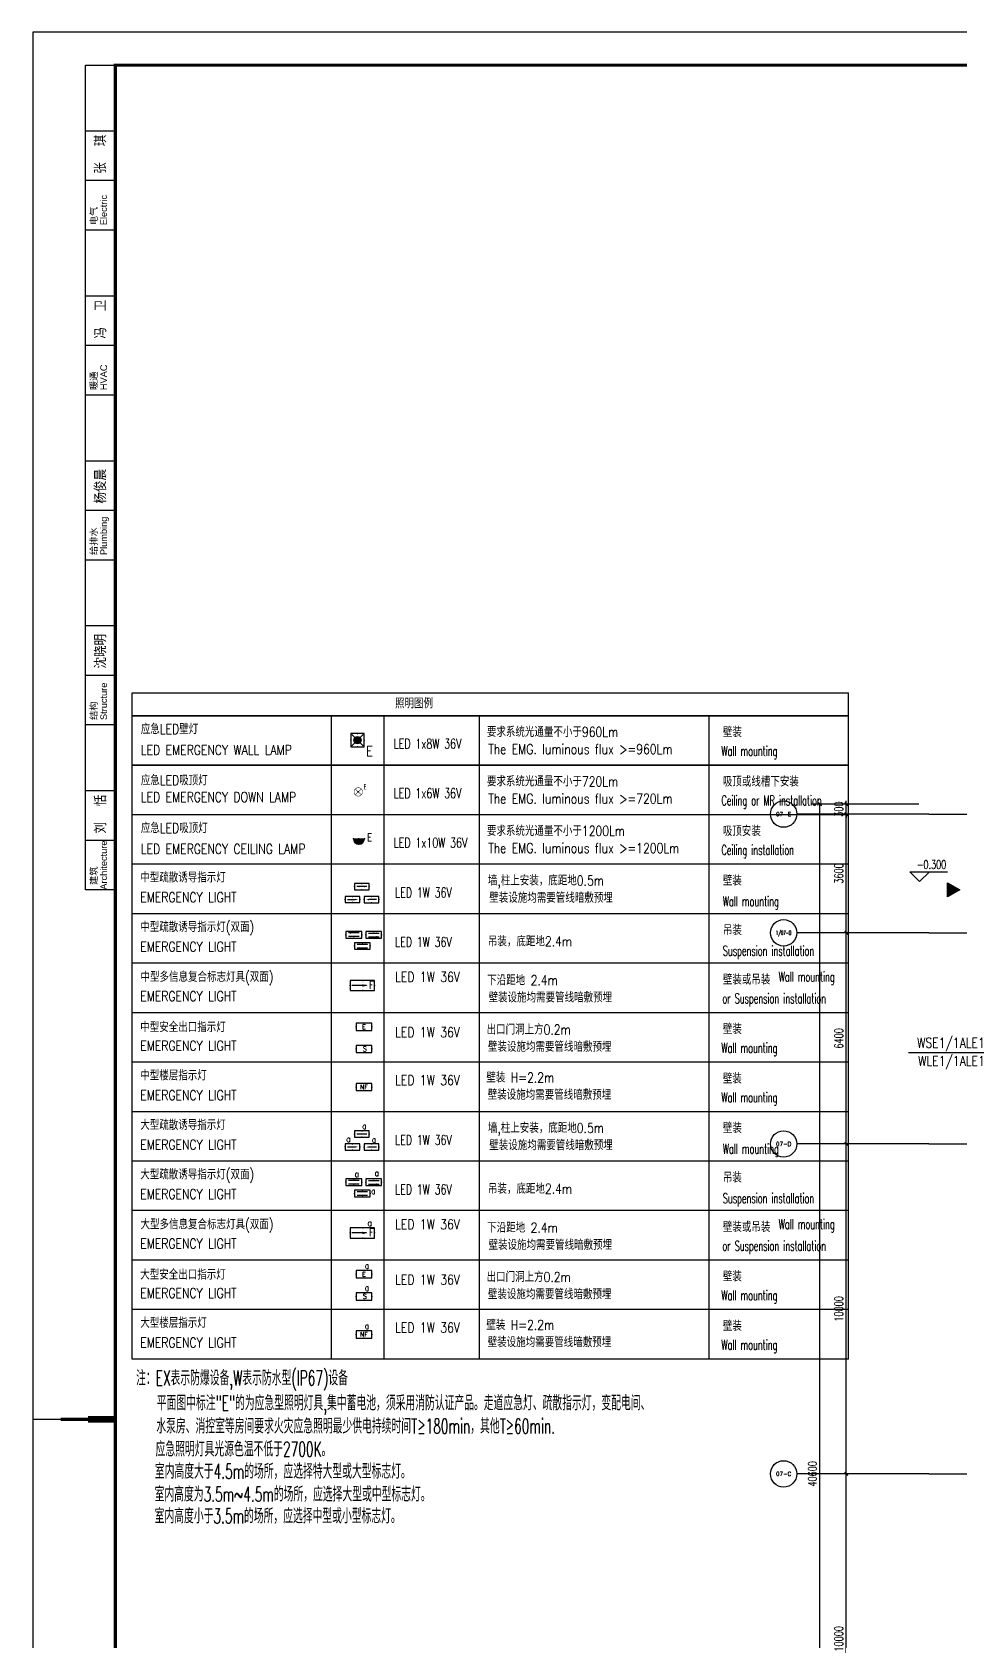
# Model space of a CAD drawing. Extents: x -621157 to 1764546, y -106808 to 741893.
# Drawn here: x -28596 to -479, y 14939 to 63701 of the extents above; entities that cross this region are included whole.
import ezdxf
from ezdxf.enums import TextEntityAlignment as Align

# ---------------------------------------------------------------- set-up
doc = ezdxf.new("R2010")
doc.units = 0
doc.header["$LTSCALE"] = 1000
doc.header["$MEASUREMENT"] = 0
doc.linetypes.add('XREF-A-101-平面图_t3$0$DOTE', pattern=[2.42, 2, -0.2, 0.02, -0.2])
for name, color, linetype in [('-TEXT', 50, 'Continuous'), ('0-底图', 7, 'Continuous'), ('A0-Verital$0$TK-WHITE', 7, 'Continuous'), ('AXIS_TEXT', 7, 'Continuous'), ('E-EQUIP-LGT', 3, 'Continuous'), ('EQUIP-照明', 3, 'Continuous'), ('SIG_TEXT', 2, 'Continuous'), ('TEL_TEXT', 7, 'Continuous'), ('WIRE-照明', 4, 'Continuous'), ('XREF-A-101-平面图_t3$0$A-DIM_ELEV', 8, 'Continuous'), ('XREF-A-101-平面图_t3$0$A-DOTE', 8, 'Continuous'), ('XREF-A-101-平面图_t3$0$AXIS', 8, 'Continuous'), ('XREF-A-101-平面图_t3$0$PUB_HATCH', 8, 'Continuous'), ('XREF-A-101-平面图_t3$0$PUB_TEXT', 8, 'Continuous')]:
    doc.layers.add(name, color=color, linetype=linetype)
doc.styles.add('_TEL_DIM', font='SIMPLEX', dxfattribs={"width": 0.8, "height": 3.5, "bigfont": 'HZTXT'})
doc.styles.add('A0-Verital$0$TK-HZ', font='romans.shx', dxfattribs={"bigfont": 'hztxt.shx'})
doc.styles.add('A0-Verital$0$TK_Arial', font='arial.ttf')
doc.styles.add('A0-Verital$0$TK_宋体', font='STZHONGS.TTF')
doc.styles.add('COMPLEX', font='COMPLEX')
doc.styles.add('DIM_FONT', font='ROMANS', dxfattribs={"width": 0.8, "bigfont": 'HZDXC'})
doc.styles.add('HZTXT', font='romans.shx', dxfattribs={"width": 0.8, "bigfont": 'hzdxc.shx'})
doc.styles.get("Standard").update_dxf_attribs({"font": 'romans.shx', "bigfont": 'HZDXC.SHX'})
doc.styles.add('STYLE1', font='simhei.ttf')
doc.styles.add('XREF-A-101-平面图_t3$0$A-AXIS-LABEL', font='COMPLEX', dxfattribs={"bigfont": 'GBCBIG'})
doc.styles.add('XREF-A-101-平面图_t3$0$A-DIM_T3', font='SIMPLEX', dxfattribs={"width": 0.705882, "bigfont": 'GBCBIG'})
doc.styles.add('XREF-A-101-平面图_t3$0$A-STANDARD', font='SIMPLEX', dxfattribs={"bigfont": 'GBCBIG'})
doc.dimstyles.new('XREF-A-101-平面图_t3$0$A-DIM-100', dxfattribs={"dimscale": 100, "dimtxt": 2.55, "dimasz": 1, "dimexe": 2.5, "dimexo": 3, "dimgap": 1, "dimtad": 1, "dimdec": 0, "dimzin": 0, "dimdsep": 46, "dimtxsty": 'XREF-A-101-平面图_t3$0$A-DIM_T3', "dimblk": 'XREF-A-101-平面图_t3$0$_ArchTick', "dimcen": 0.09, "dimclrt": 7, "dimazin": 2, "dimtfac": 1, "dimtdec": 0, "dimtix": 1, "dimtmove": 2, "dimatfit": 3, "dimfxl": 0, "dimtolj": 1, "dimtzin": 0, "dimarcsym": 0})

# ---------------------------------------------------------------- blocks, each defined once
blk = doc.blocks.new('XREF-A-101-平面图_t3$0$_ArchTick')
at = {"color": 0, "linetype": 'ByBlock', "const_width": 0.4}
blk.add_lwpolyline([(-0.5, -0.5), (0.5, 0.5)], dxfattribs=at)
blk = doc.blocks.new('*D25386')
at = {"layer": 'Defpoints', "color": 0}
for p in [(-5800, 20000), (-3300, 20000), (-3300, 10000)]:
    blk.add_point(p, dxfattribs=at)
at = {"layer": 'XREF-A-101-平面图_t3$0$AXIS', "color": 0, "lineweight": -2}
for p, q in [((-3600, 20000), (-6050, 20000)), ((-5800, 10000), (-5800, 20000)), ((-3600, 10000), (-6050, 10000))]:
    blk.add_line(p, q, dxfattribs=at)
at = {"layer": 'XREF-A-101-平面图_t3$0$AXIS', "color": 0, "linetype": 'ByBlock', "lineweight": -2, "xscale": 100, "yscale": 100, "zscale": 100}
for p, rotation in [((-5800, 20000), 90), ((-5800, 10000), 270)]:
    blk.add_blockref('XREF-A-101-平面图_t3$0$_ArchTick', p, dxfattribs=dict(at, rotation=rotation))
at = {"layer": 'XREF-A-101-平面图_t3$0$AXIS', "color": 7, "insert": (-6028, 15000), "char_height": 255, "attachment_point": 5, "rotation": 90, "style": 'XREF-A-101-平面图_t3$0$A-DIM_T3'}
blk.add_mtext('\\A1;10000', dxfattribs=at)
blk = doc.blocks.new('*D25387')
at = {"layer": 'Defpoints', "color": 0}
for p in [(-5800, 30000), (-3300, 30000), (-3300, 20000)]:
    blk.add_point(p, dxfattribs=at)
at = {"layer": 'XREF-A-101-平面图_t3$0$AXIS', "color": 0, "lineweight": -2}
for p, q in [((-3600, 30000), (-6050, 30000)), ((-5800, 20000), (-5800, 30000)), ((-3600, 20000), (-6050, 20000))]:
    blk.add_line(p, q, dxfattribs=at)
at = {"layer": 'XREF-A-101-平面图_t3$0$AXIS', "color": 0, "linetype": 'ByBlock', "lineweight": -2, "xscale": 100, "yscale": 100, "zscale": 100}
for p, rotation in [((-5800, 30000), 90), ((-5800, 20000), 270)]:
    blk.add_blockref('XREF-A-101-平面图_t3$0$_ArchTick', p, dxfattribs=dict(at, rotation=rotation))
at = {"layer": 'XREF-A-101-平面图_t3$0$AXIS', "color": 7, "insert": (-6028, 25000), "char_height": 255, "attachment_point": 5, "rotation": 90, "style": 'XREF-A-101-平面图_t3$0$A-DIM_T3'}
blk.add_mtext('\\A1;10000', dxfattribs=at)
blk = doc.blocks.new('*D25388')
at = {"layer": 'Defpoints', "color": 0}
for p in [(-5800, 36400), (-3300, 36400), (-3300, 30000)]:
    blk.add_point(p, dxfattribs=at)
at = {"layer": 'XREF-A-101-平面图_t3$0$AXIS', "color": 0, "lineweight": -2}
for p, q in [((-3600, 36400), (-6050, 36400)), ((-5800, 30000), (-5800, 36400)), ((-3600, 30000), (-6050, 30000))]:
    blk.add_line(p, q, dxfattribs=at)
at = {"layer": 'XREF-A-101-平面图_t3$0$AXIS', "color": 0, "linetype": 'ByBlock', "lineweight": -2, "xscale": 100, "yscale": 100, "zscale": 100}
for p, rotation in [((-5800, 36400), 90), ((-5800, 30000), 270)]:
    blk.add_blockref('XREF-A-101-平面图_t3$0$_ArchTick', p, dxfattribs=dict(at, rotation=rotation))
at = {"layer": 'XREF-A-101-平面图_t3$0$AXIS', "color": 7, "insert": (-6028, 33200), "char_height": 255, "attachment_point": 5, "rotation": 90, "style": 'XREF-A-101-平面图_t3$0$A-DIM_T3'}
blk.add_mtext('\\A1;6400', dxfattribs=at)
blk = doc.blocks.new('*D25389')
at = {"layer": 'Defpoints', "color": 0}
for p in [(-5800, 40000), (-3300, 40000), (-3300, 36400)]:
    blk.add_point(p, dxfattribs=at)
at = {"layer": 'XREF-A-101-平面图_t3$0$AXIS', "color": 0, "lineweight": -2}
for p, q in [((-3600, 40000), (-6050, 40000)), ((-5800, 36400), (-5800, 40000)), ((-3600, 36400), (-6050, 36400))]:
    blk.add_line(p, q, dxfattribs=at)
at = {"layer": 'XREF-A-101-平面图_t3$0$AXIS', "color": 0, "linetype": 'ByBlock', "lineweight": -2, "xscale": 100, "yscale": 100, "zscale": 100}
for p, rotation in [((-5800, 40000), 90), ((-5800, 36400), 270)]:
    blk.add_blockref('XREF-A-101-平面图_t3$0$_ArchTick', p, dxfattribs=dict(at, rotation=rotation))
at = {"layer": 'XREF-A-101-平面图_t3$0$AXIS', "color": 7, "insert": (-6028, 38200), "char_height": 255, "attachment_point": 5, "rotation": 90, "style": 'XREF-A-101-平面图_t3$0$A-DIM_T3'}
blk.add_mtext('\\A1;3600', dxfattribs=at)
blk = doc.blocks.new('*D25390')
at = {"layer": 'Defpoints', "color": 0}
for p in [(-5800, 40300), (-3300, 40300), (-3300, 40000)]:
    blk.add_point(p, dxfattribs=at)
at = {"layer": 'XREF-A-101-平面图_t3$0$AXIS', "color": 0, "lineweight": -2}
for p, q in [((-3600, 40300), (-6050, 40300)), ((-3600, 40000), (-6050, 40000)), ((-5800, 40300), (-5800, 40400)), ((-5800, 40000), (-5800, 40300)), ((-5800, 40000), (-5800, 39900))]:
    blk.add_line(p, q, dxfattribs=at)
at = {"layer": 'XREF-A-101-平面图_t3$0$AXIS', "color": 0, "linetype": 'ByBlock', "lineweight": -2, "xscale": 100, "yscale": 100, "zscale": 100}
for p, rotation in [((-5800, 40300), 270), ((-5800, 40000), 90)]:
    blk.add_blockref('XREF-A-101-平面图_t3$0$_ArchTick', p, dxfattribs=dict(at, rotation=rotation))
at = {"layer": 'XREF-A-101-平面图_t3$0$AXIS', "color": 7, "insert": (-6028, 40150), "char_height": 255, "attachment_point": 5, "rotation": 90, "style": 'XREF-A-101-平面图_t3$0$A-DIM_T3'}
blk.add_mtext('\\A1;300', dxfattribs=at)
blk = doc.blocks.new('_AXISO')
blk.add_circle((0, 0), 0.5)
at = {"layer": 'AXIS_TEXT', "style": 'COMPLEX'}
blk.add_attdef('A', text='', height=0.56, dxfattribs=at).set_placement((-0.25, -0.28), (0.25, -0.28), align=Align.FIT)
blk = doc.blocks.new('*D25392')
at = {"layer": 'Defpoints', "color": 0}
for p in [(-6600, 40300), (-3300, 40300), (-3300, -300)]:
    blk.add_point(p, dxfattribs=at)
at = {"layer": 'XREF-A-101-平面图_t3$0$AXIS', "color": 0, "lineweight": -2}
for p, q in [((-3600, 40300), (-6850, 40300)), ((-6600, -300), (-6600, 40300)), ((-3600, -300), (-6850, -300))]:
    blk.add_line(p, q, dxfattribs=at)
at = {"layer": 'XREF-A-101-平面图_t3$0$AXIS', "color": 0, "linetype": 'ByBlock', "lineweight": -2, "xscale": 100, "yscale": 100, "zscale": 100}
for p, rotation in [((-6600, 40300), 90), ((-6600, -300), 270)]:
    blk.add_blockref('XREF-A-101-平面图_t3$0$_ArchTick', p, dxfattribs=dict(at, rotation=rotation))
at = {"layer": 'XREF-A-101-平面图_t3$0$AXIS', "color": 7, "insert": (-6828, 20000), "char_height": 255, "attachment_point": 5, "rotation": 90, "style": 'XREF-A-101-平面图_t3$0$A-DIM_T3'}
blk.add_mtext('\\A1;40600', dxfattribs=at)
blk = doc.blocks.new('XREF-A-101-平面图_t3$0$bz1')
at = {"layer": 'XREF-A-101-平面图_t3$0$PUB_HATCH'}
h = blk.add_hatch(color=1, dxfattribs=at)
h.dxf.hatch_style = 1
h.paths.add_polyline_path([(4866032, -641203), (4865818, -641573), (4866245, -641573)])
at = {"layer": 'XREF-A-101-平面图_t3$0$PUB_TEXT', "color": 1}
blk.add_lwpolyline([(4866032, -641203), (4865818, -641573), (4866245, -641573)], close=True, dxfattribs=at)
blk = doc.blocks.new('XREF-A-101-平面图_t3$0$G$C34B60025')
at = {"xscale": -1, "rotation": 270}
blk.add_blockref('XREF-A-101-平面图_t3$0$bz1', (638740, -4968231), dxfattribs=at)
blk = doc.blocks.new('A0-Verital$0$A$C53BD7355')
at = {"layer": 'A0-Verital$0$TK-WHITE'}
for points, const_width in [([(-29800, 42050), (-27300, 42050)], 35), ([(-27300, 42050), (-28950, 42050)], 100), ([(-27300, 42050), (-28125, 42050)], 200)]:
    blk.add_lwpolyline(points, dxfattribs=dict(at, const_width=const_width))
blk = doc.blocks.new('A0-Verital$0$TK-LeftTop-Sign')
at = {"layer": 'A0-Verital$0$TK-WHITE'}
for p, q in [((-900, -25000), (-900, 0)), ((-900, 0), (0, 0)), ((0, -2000), (-900, -2000)), ((0, -3500), (-900, -3500)), ((0, -5000), (-900, -5000)), ((0, -7000), (-900, -7000)), ((0, -8500), (-900, -8500)), ((0, -10000), (-900, -10000)), ((0, -12000), (-900, -12000)), ((0, -13500), (-900, -13500)), ((0, -15000), (-900, -15000)), ((0, -17000), (-900, -17000)), ((0, -18500), (-900, -18500)), ((0, -20000), (-900, -20000)), ((0, -22000), (-900, -22000)), ((0, -23500), (-900, -23500)), ((0, -25000), (-900, -25000))]:
    blk.add_line(p, q, dxfattribs=at)
for s, style, p in [('电气', 'A0-Verital$0$TK_宋体', (-550, -4850)), ('Electric', 'A0-Verital$0$TK_Arial', (-250, -4850)), ('HVAC', 'A0-Verital$0$TK_Arial', (-250, -9850)), ('暖通', 'A0-Verital$0$TK_宋体', (-550, -9850)), ('给排水', 'A0-Verital$0$TK_宋体', (-550, -14850)), ('Plumbing', 'A0-Verital$0$TK_Arial', (-250, -14850)), ('Structure', 'A0-Verital$0$TK_Arial', (-250, -19850)), ('结构', 'A0-Verital$0$TK_宋体', (-550, -19850)), ('Architecture', 'A0-Verital$0$TK_Arial', (-250, -24993)), ('建筑', 'A0-Verital$0$TK_宋体', (-550, -24850))]:
    blk.add_text(s, height=200, rotation=90, dxfattribs=dict(at, style=style)).set_placement(p)
at = {"layer": 'A0-Verital$0$TK-WHITE', "style": 'A0-Verital$0$TK-HZ'}
for tag, p in [('ELECTRIC', (-271, -3290)), ('HVAC', (-271, -8290)), ('PLUMBING', (-271, -13290)), ('STRUCTURE', (-271, -18290)), ('ARCHITECTURE', (-271, -23290))]:
    blk.add_attdef(tag, p, '', height=350, rotation=90, dxfattribs=at)
blk = doc.blocks.new('A0-Verital')
blk.add_lwpolyline([(118900, 84100), (0, 84100), (0, 0), (118900, 0)], close=True)
at = {"const_width": 100}
blk.add_lwpolyline([(2500, 83100), (117900, 83100), (117900, 1000), (2500, 1000)], close=True, dxfattribs=at)
blk.add_blockref('A0-Verital$0$A$C53BD7355', (29800, 0))
blk.add_blockref('A0-Verital$0$TK-LeftTop-Sign', (2500, 83100)).add_auto_attribs({'ELECTRIC': '张  琪', 'HVAC': '冯  卫', 'PLUMBING': '杨俊晨', 'STRUCTURE': '沈晓明', 'ARCHITECTURE': '刘  恬'})
blk = doc.blocks.new('$equip$00001685')
for p, q in [((0.72, 0.6), (-0.72, 0.6)), ((-0.72, 0.6), (-0.72, 0)), ((-0.72, 0), (0.72, 0)), ((0.72, 0), (0.72, 0.6))]:
    blk.add_line(p, q)
at = {"color": 7}
blk.add_line((-0.48, 0.3), (0.48, 0.3), dxfattribs=at)
for p in [(-0.72, 0.3), (0, 0.6), (0, 0), (0.72, 0.3)]:
    blk.add_point(p)
for points in [[(-0.24, 0.23), (-0.53, 0.3), (-0.24, 0.37)], [(0.24, 0.23), (0.53, 0.3), (0.24, 0.37)]]:
    blk.add_solid(points)
at = {"layer": 'TEL_TEXT', "style": '_TEL_DIM', "flags": 1}
blk.add_attdef('A', text='', height=0.00002, dxfattribs=at).set_placement((0, 0), align=Align.MIDDLE_CENTER)
blk = doc.blocks.new('$equip$00001776')
for p, q in [((0.72, 0.66), (-0.72, 0.66)), ((-0.72, 0.66), (-0.72, 0)), ((-0.72, 0), (0.72, 0)), ((0.72, 0), (0.72, 0.66))]:
    blk.add_line(p, q)
for p in [(-0.72, 0.33), (0, 0.66), (0, 0), (0.72, 0.33)]:
    blk.add_point(p)
at = {"color": 7, "style": '_TEL_DIM'}
blk.add_attdef('$TEXT$', text='', height=0.4, dxfattribs=at).set_placement((0, 0.33), align=Align.MIDDLE_CENTER)
at = {"color": 7, "style": '_TEL_DIM', "flags": 1}
blk.add_attdef('A', text='', height=0.00002, dxfattribs=at).set_placement((0, 0), align=Align.MIDDLE_CENTER)
blk = doc.blocks.new('$equip_U$00000003(3T96GD2-PC)')
for p, q in [((-0.7, 0), (-0.7, -0.64)), ((0.7, 0), (-0.7, 0)), ((0.7, -0.64), (0.7, 0)), ((-0.7, -0.64), (0.7, -0.64))]:
    blk.add_line(p, q)
for p in [(0, 0), (-0.7, -0.32), (0, -0.64), (0.7, -0.32)]:
    blk.add_point(p)
at = {"width": 0.8}
blk.add_text('S', height=0.438, dxfattribs=at).set_placement((-0.08, -0.53))
at = {"style": '_TEL_DIM', "flags": 1}
blk.add_attdef('A', text='', height=0.00002, dxfattribs=at).set_placement((0, 0), align=Align.MIDDLE_CENTER)
blk = doc.blocks.new('$equip$00001167')
at = {"color": 0}
for p, q in [((-0.43, 0.43), (0.43, -0.43)), ((-0.43, -0.43), (0.43, 0.43))]:
    blk.add_line(p, q, dxfattribs=at)
blk.add_lwpolyline([(-0.5, 0.5), (-0.5, -0.5), (0.5, -0.5), (0.5, 0.5)], close=True, dxfattribs=at)
blk.add_circle((0, 0), 0.275, dxfattribs=at)
for p in [(-0.5, 0), (0, 0.5), (0.5, 0), (0, -0.5)]:
    blk.add_point(p, dxfattribs=at)
for points in [[(-0.24, 0.14), (0.24, 0.14), (-0.27, 0), (0.27, 0)], [(-0.24, -0.14), (0.24, -0.14), (-0.27, 0), (0.27, 0)], [(-0.14, 0.24), (0.14, 0.24), (-0.24, 0.14), (0.24, 0.14)], [(0, 0.27), (0, 0.27), (-0.14, 0.24), (0.14, 0.24)], [(-0.14, -0.24), (0.14, -0.24), (-0.24, -0.14), (0.24, -0.14)], [(0, -0.27), (0, -0.27), (-0.14, -0.24), (0.14, -0.24)]]:
    blk.add_solid(points, dxfattribs=at)
at = {"color": 0, "flags": 9}
blk.add_attdef('A', (0, 0), '', height=0.00002, dxfattribs=at)
blk = doc.blocks.new('G$CA8218DC1')
at = {"color": 3}
for p, q in [((0, 0), (0, -450)), ((188, 0), (0, 0)), ((188, -450), (188, 0)), ((0, -450), (188, -450)), ((94, -375), (94, -150))]:
    blk.add_line(p, q, dxfattribs=at)
for p in [(94, 0), (0, -225), (94, -450), (188, -225)]:
    blk.add_point(p, dxfattribs=at)
blk.add_solid([(116, -150), (94, -60), (71, -150)], dxfattribs=at)
at = {"layer": 'TEL_TEXT', "color": 3, "style": '_TEL_DIM', "flags": 1}
blk.add_attdef('A', text='', height=0.00625, rotation=90, dxfattribs=at).set_placement((188, -225), align=Align.MIDDLE_CENTER)
blk = doc.blocks.new('$equip_U$00000008(5LFD8Q2-PC)')
at = {"color": 3, "linetype": 'Continuous', "const_width": 0.0533}
blk.add_lwpolyline([(-0.48, 0, 1), (0.48, 0, 1)], format="xyb", close=True, dxfattribs=at)
for points in [[(-0.35, 0.33), (0.33, -0.33)], [(-0.35, -0.33), (-0.35, -0.33), (0.33, 0.33)]]:
    blk.add_lwpolyline(points, dxfattribs=at)
blk.add_point((-0.01, 0))
at = {"style": 'STYLE1', "width": 0.7}
blk.add_text('E', height=0.601, dxfattribs=at).set_placement((0.76, 0.28), align=Align.CENTER)
at = {"style": '_TEL_DIM', "flags": 1}
blk.add_attdef('A', text='', height=0.00002, dxfattribs=at).set_placement((0, 0), align=Align.MIDDLE_CENTER)
blk = doc.blocks.new('A$C557E24D8')
at = {"color": 3}
for p, q in [((720, 0), (0, 0)), ((0, 0), (0, -300)), ((720, -300), (720, 0)), ((0, -300), (720, -300)), ((120, -71), (600, -71)), ((120, -236), (600, -236))]:
    blk.add_line(p, q, dxfattribs=at)
for p in [(360, 0), (0, -150), (360, -300), (720, -150)]:
    blk.add_point(p, dxfattribs=at)
for points in [[(240, -107), (96, -71), (240, -35)], [(240, -272), (96, -236), (240, -200)], [(480, -107), (624, -71), (480, -35)], [(480, -272), (624, -236), (480, -200)]]:
    blk.add_solid(points, dxfattribs=at)
at = {"color": 3, "flags": 9}
blk.add_attdef('A', (360, 0), '', height=0.01, dxfattribs=at)
blk = doc.blocks.new('A$C75FE1A9A')
at = {"color": 3}
for p, q in [((720, 0), (0, 0)), ((0, 0), (0, -300)), ((720, -300), (720, 0)), ((0, -300), (720, -300)), ((120, -71), (600, -71)), ((120, -236), (600, -236))]:
    blk.add_line(p, q, dxfattribs=at)
for p in [(360, 0), (0, -150), (360, -300), (720, -150)]:
    blk.add_point(p, dxfattribs=at)
for points in [[(480, -107), (624, -71), (480, -35)], [(480, -272), (624, -236), (480, -200)]]:
    blk.add_solid(points, dxfattribs=at)
at = {"color": 3, "width": 1, "flags": 9}
blk.add_attdef('A', (360, 0), '', height=0.01, dxfattribs=at)
blk = doc.blocks.new('$equip$00001168')
blk.add_line((-0.5, 0), (0.5, 0))
blk.add_arc((0, 0), 0.5, 180, 0)
for p in [(-0.5, 0), (0, 0), (0.5, 0), (0, -0.5)]:
    blk.add_point(p)
for points in [[(0.43, -0.25), (-0.43, -0.25), (0.5, 0), (-0.5, 0)], [(0.25, -0.43), (-0.25, -0.43), (0.43, -0.25), (-0.43, -0.25)], [(0, -0.5), (0, -0.5), (0.25, -0.43), (-0.25, -0.43)]]:
    blk.add_solid(points)
at = {"flags": 9}
blk.add_attdef('A', (0, 0), '', height=0.00002, dxfattribs=at)
blk = doc.blocks.new('$Equip$00002831')
at = {"color": 3, "linetype": 'Continuous'}
for p, q in [((0.699, 0.292), (-0.701, 0.292)), ((-0.701, 0.292), (-0.701, -0.292)), ((0.699, -0.292), (0.699, 0.292)), ((-0.701, -0.292), (0.699, -0.292)), ((0.233, -0.001), (-0.608, -0.001))]:
    blk.add_line(p, q, dxfattribs=at)
for p in [(0.027, 0.292), (-0.701, 0), (0.027, -0.292), (0.699, 0)]:
    blk.add_point(p, dxfattribs=at)
blk.add_solid([(0, -0.071), (0.28, -0.001), (0, 0.069)], dxfattribs=at)
at = {"color": 3, "linetype": 'Continuous', "width": 0.8}
blk.add_text('F', height=0.438, dxfattribs=at).set_placement((0.382, -0.193))
at = {"color": 3, "linetype": 'Continuous', "style": '_TEL_DIM', "flags": 1}
blk.add_attdef('A', text='', height=0.00002, dxfattribs=at).set_placement((0.027, 0.292), align=Align.MIDDLE_CENTER)
blk = doc.blocks.new('XREF-A-101-平面图_t3$0$轴网')
at = {"layer": 'XREF-A-101-平面图_t3$0$A-DOTE', "linetype": 'XREF-A-101-平面图_t3$0$DOTE'}
for p, q in [((-3300, 40000), (69800, 40000)), ((-3300, 36400), (10380.6, 36400)), ((-3300, 30000), (69800, 30000)), ((-3300, 20000), (69800, 20000))]:
    blk.add_line(p, q, dxfattribs=at)
at = {"layer": 'XREF-A-101-平面图_t3$0$AXIS'}
for p, q in [((-3300, 40000), (-7300, 40000)), ((-3300, 36400), (-7300, 36400)), ((-3300, 30000), (-7300, 30000)), ((-3300, 20000), (-7300, 20000))]:
    blk.add_line(p, q, dxfattribs=at)
ref = blk.add_blockref('_AXISO', (-7700, 40000), dxfattribs=dict(at, xscale=800, yscale=800, zscale=800))
ref.add_attrib('A', '07-E', dxfattribs={"color": 7, "height": 124.79, "style": 'XREF-A-101-平面图_t3$0$A-AXIS-LABEL', "width": 0.95122}).set_placement((-7931.7, 39937.6), (-7468.3, 39937.6), align=Align.FIT)
ref = blk.add_blockref('_AXISO', (-7700, 36400), dxfattribs=dict(at, xscale=800, yscale=800, zscale=800))
ref.add_attrib('A', '1/07-D', dxfattribs={"color": 7, "height": 128.68, "style": 'XREF-A-101-平面图_t3$0$A-AXIS-LABEL', "width": 0.628906}).set_placement((-7931.2, 36335.7), (-7468.8, 36335.7), align=Align.FIT)
ref = blk.add_blockref('_AXISO', (-7700, 30000), dxfattribs=dict(at, xscale=800, yscale=800, zscale=800))
ref.add_attrib('A', '07-D', dxfattribs={"color": 7, "height": 123.31, "style": 'XREF-A-101-平面图_t3$0$A-AXIS-LABEL', "width": 0.951807}).set_placement((-7931.9, 29938.3), (-7468.1, 29938.3), align=Align.FIT)
ref = blk.add_blockref('_AXISO', (-7700, 20000), dxfattribs=dict(at, xscale=800, yscale=800, zscale=800))
ref.add_attrib('A', '07-C', dxfattribs={"color": 7, "height": 126.3, "style": 'XREF-A-101-平面图_t3$0$A-AXIS-LABEL', "width": 0.950617}).set_placement((-7931.5, 19936.9), (-7468.5, 19936.9), align=Align.FIT)
for p1, p2, distance, picture, middle in [((-3300, -300), (-3300, 40300), 3300, '*D25392', (-6827.5, 20000)), ((-3300, 40000), (-3300, 40300), 2500, '*D25390', (-6027.5, 40150)), ((-3300, 36400), (-3300, 40000), 2500, '*D25389', (-6027.5, 38200)), ((-3300, 30000), (-3300, 36400), 2500, '*D25388', (-6027.5, 33200)), ((-3300, 20000), (-3300, 30000), 2500, '*D25387', (-6027.5, 25000)), ((-3300, 10000), (-3300, 20000), 2500, '*D25386', (-6027.5, 15000))]:
    dim = blk.add_aligned_dim(p1=p1, p2=p2, distance=distance, dimstyle='XREF-A-101-平面图_t3$0$A-DIM-100', dxfattribs=at)
    dim.commit()
    dim.dimension.update_dxf_attribs({"geometry": picture, "text_midpoint": middle})
blk = doc.blocks.new('XREF-A-101-平面图_t3')
at = {"layer": 'XREF-A-101-平面图_t3$0$A-DIM_ELEV'}
for p, q in [((196423, 37953), (196123, 38253)), ((196123, 38253), (197269, 38253)), ((196423, 37953), (196723, 38253))]:
    blk.add_line(p, q, dxfattribs=at)
blk.add_blockref('XREF-A-101-平面图_t3$0$G$C34B60025', (200100, 139900))
at = {"layer": 'XREF-A-101-平面图_t3$0$A-DOTE'}
blk.add_blockref('XREF-A-101-平面图_t3$0$轴网', (200000, 0), dxfattribs=at)
at = {"layer": 'XREF-A-101-平面图_t3$0$A-DIM_ELEV', "color": 7, "style": 'XREF-A-101-平面图_t3$0$A-STANDARD', "width": 0.705882}
blk.add_text('-0.300', height=255, dxfattribs=at).set_placement((196336, 38343))

msp = doc.modelspace()

# ---------------------------------------------------------------- linework, layer by layer
at = {"layer": 'SIG_TEXT'}
for p, q in [((-19530, 42979), (-19530, 23479)), ((-17939, 42979), (-17939, 23479)), ((-15046, 42979), (-15046, 23479))]:
    msp.add_line(p, q, dxfattribs=at)
for points in [[(-25561, 23479), (-25561, 43672)], [(-8076, 23479), (-8076, 42979)]]:
    msp.add_lwpolyline(points, dxfattribs=at)

# ---------------------------------------------------------------- block references
at = {"layer": '0-底图'}
msp.add_blockref('XREF-A-101-平面图_t3', (-198119, 0), dxfattribs=at)
at = {"layer": 'E-EQUIP-LGT', "xscale": 333.3333333333721, "yscale": 333.3333333333721, "zscale": 333.3333333333791}
for p in [(-18540, 31616), (-18540, 24116)]:
    msp.add_blockref('$equip$00001776', p, dxfattribs=at).add_auto_attribs({'$TEXT$': 'NF'})
at = {"layer": 'EQUIP-照明', "color": 1, "xscale": 400, "yscale": 400, "zscale": 400}
msp.add_blockref('$equip$00001167', (-18737, 42242), dxfattribs=at)
at = {"layer": 'EQUIP-照明'}
for name, p, xscale, yscale, zscale in [('$equip_U$00000008(5LFD8Q2-PC)', (-18711, 40672), 266.6666666671633, 266.6666666671633, 266.6666666671633), ('$equip$00001168', (-18694, 39252), 333.3333333332557, 333.3333333333721, 333.3333333333333), ('$equip_U$00000003(3T96GD2-PC)', (-18540, 32989), 342.8571428591385, 342.8571428591385, 342.8571428591766), ('$equip_U$00000003(3T96GD2-PC)', (-18540, 25489), 342.8571428591385, 342.8571428591385, 342.8571428591766)]:
    msp.add_blockref(name, p, dxfattribs=dict(at, xscale=xscale, yscale=yscale, zscale=zscale))
for name, p, xscale, yscale, zscale, rotation in [('$equip$00001685', (-18606, 37895), 312.5015625001397, 312.5015625000233, 312.5015625000621, 180), ('$Equip$00002831', (-18587, 34804), 528.9785710454919, 528.9785710454919, 528.9785710454919, 359.9999999999999), ('$equip$00001685', (-18606, 30395), 312.5015625001397, 312.5015625000233, 312.5015625000621, 180), ('$Equip$00002831', (-18587, 27304), 528.9785710454919, 528.9785710454919, 528.9785710454919, 359.9999999999999)]:
    msp.add_blockref(name, p, dxfattribs=dict(at, xscale=xscale, yscale=yscale, zscale=zscale, rotation=rotation))
at = {"layer": 'EQUIP-照明', "xscale": 333.3333333332557, "yscale": 333.3333333333721, "zscale": 333.3333333333333}
for p in [(-18540, 33440), (-18540, 25940)]:
    msp.add_blockref('$equip$00001776', p, dxfattribs=at).add_auto_attribs({'$TEXT$': 'E'})
at = {"layer": 'WIRE-照明'}
for p, rotation in [((-18662, 37504), 270), ((-18538, 37312), 89.99999999999999), ((-18662, 30004), 270), ((-18538, 29812), 89.99999999999999)]:
    msp.add_blockref('G$CA8218DC1', p, dxfattribs=dict(at, rotation=rotation))
at = {"layer": 'WIRE-照明', "xscale": 0.6666666666666666, "yscale": 0.6666666666666666, "zscale": 0.6666666666666666, "rotation": 180}
for p in [(-18608, 36239), (-18608, 28739)]:
    msp.add_blockref('A$C75FE1A9A', p, dxfattribs=at)
at = {"layer": 'WIRE-照明', "xscale": 0.6666666666666666, "yscale": 0.6666666666666666, "zscale": 0.6666666666666666}
for name, p in [('A$C557E24D8', (-18828, 36102)), ('A$C75FE1A9A', (-18483, 36439)), ('A$C75FE1A9A', (-18483, 28939)), ('A$C557E24D8', (-18828, 28602))]:
    msp.add_blockref(name, p, dxfattribs=at)

# ---------------------------------------------------------------- texts
at = {"layer": '-TEXT', "style": 'HZTXT', "width": 0.8}
msp.add_text('E', height=233, dxfattribs=at).set_placement((-18442, 39175, -16))
at = {"layer": 'SIG_TEXT', "style": 'DIM_FONT'}
for s, height, width, p in [('照明图例', 300, 0.8, (-17599, 43205)), ('应急LED壁灯', 300, 0.8, (-25302, 42425)), ('要求系统光通量不小于960Lm', 300, 0.8, (-14813, 42340)), ('壁装', 300, 0.8, (-7661, 42333)), ('LED EMERGENCY WALL LAMP', 300, 0.8, (-25302, 41793)), ('E', 300, 0.8, (-18469, 41760)), ('LED 1x8W 36V', 300, 0.7, (-17638, 41983)), ('The EMG. luminous flux >=960Lm', 300, 0.8, (-14771, 41818)), ('应急LED吸顶灯', 300, 0.8, (-25302, 40872)), ('要求系统光通量不小于720Lm', 300, 0.8, (-14813, 40840)), ('LED EMERGENCY DOWN LAMP', 300, 0.8, (-25302, 40365)), ('LED 1x6W 36V', 300, 0.7, (-17638, 40483)), ('The EMG. luminous flux >=720Lm', 300, 0.8, (-14771, 40318)), ('应急LED吸顶灯', 300, 0.8, (-25302, 39425)), ('要求系统光通量不小于1200Lm ', 300, 0.8, (-14813, 39340)), ('吸顶安装', 300, 0.8, (-7661, 39333)), ('LED EMERGENCY CEILING LAMP', 300, 0.8, (-25302, 38793)), ('LED 1x10W 36V', 300, 0.7, (-17638, 38983)), ('The EMG. luminous flux >=1200Lm', 300, 0.8, (-14771, 38818)), ('中型疏散诱导指示灯', 300, 0.8, (-25320, 37927)), ('墙,柱上安装，底距地0.5m', 300, 0.8, (-14782, 37835)), ('壁装 ', 300, 0.8, (-7661, 37833)), ('EMERGENCY LIGHT', 300, 0.8, (-25320, 37330)), ('LED 1W 36V', 300, 0.7, (-17595, 37471)), ('壁装设施均需要管线暗敷预埋', 300, 0.8, (-14741, 37313)), ('中型疏散诱导指示灯(双面)', 300, 0.8, (-25320, 36427)), ('吊装', 300, 0.8, (-7661, 36333)), ('EMERGENCY LIGHT', 300, 0.8, (-25320, 35830)), ('LED 1W 36V', 300, 0.7, (-17595, 35971)), ('吊装，底距地2.4m', 300, 0.8, (-14782, 35992)), ('中型多信息复合标志灯具(双面)', 300, 0.8, (-25312, 34914)), ('LED 1W 36V', 300, 0.8, (-17595, 34914)), ('下沿距地 2.4m', 300, 0.8, (-14804, 34813)), ('壁装或吊装', 300, 0.8, (-7661, 34833)), ('EMERGENCY LIGHT', 300, 0.8, (-25320, 34330)), ('壁装设施均需要管线暗敷预埋', 300, 0.8, (-14763, 34291)), ('中型安全出口指示灯', 300, 0.8, (-25321, 33390)), ('出口门洞上方0.2m', 300, 0.8, (-14823, 33318)), ('壁装', 300, 0.8, (-7661, 33333)), ('LED 1W 36V', 300, 0.8, (-17595, 33237)), ('EMERGENCY LIGHT', 300, 0.8, (-25320, 32830)), ('壁装设施均需要管线暗敷预埋', 300, 0.8, (-14782, 32796)), ('中型楼层指示灯', 300, 0.8, (-25320, 31927)), ('壁装 H=2.2m', 300, 0.8, (-14830, 31864)), ('LED 1W 36V', 300, 0.8, (-17595, 31784)), ('壁装', 300, 0.8, (-7661, 31833)), ('EMERGENCY LIGHT', 300, 0.8, (-25320, 31330)), ('壁装设施均需要管线暗敷预埋', 300, 0.8, (-14789, 31342)), ('大型疏散诱导指示灯', 300, 0.8, (-25320, 30427)), ('a', 200, 0.8, (-18592, 30447)), ('LED 1W 36V', 300, 0.7, (-17595, 29971)), ('墙,柱上安装，底距地0.5m', 300, 0.8, (-14782, 30335)), ('壁装 ', 300, 0.8, (-7661, 30333)), ('EMERGENCY LIGHT', 300, 0.8, (-25320, 29830)), ('a', 200, 0.8, (-19075, 30056)), ('a', 200, 0.8, (-18299, 30034)), ('壁装设施均需要管线暗敷预埋', 300, 0.8, (-14741, 29813)), ('大型疏散诱导指示灯(双面)', 300, 0.8, (-25320, 28927)), ('a', 200, 0.8, (-18819, 28992)), ('a', 200, 0.8, (-18214, 29022)), ('LED 1W 36V', 300, 0.7, (-17595, 28471)), ('吊装，底距地2.4m', 300, 0.8, (-14782, 28492)), ('吊装', 300, 0.8, (-7661, 28833)), ('EMERGENCY LIGHT', 300, 0.8, (-25320, 28330)), ('a', 200, 0.8, (-18318, 28476)), ('大型多信息复合标志灯具(双面)', 300, 0.8, (-25312, 27414)), ('a', 200, 0.8, (-18429, 27511)), ('LED 1W 36V', 300, 0.8, (-17595, 27414)), ('下沿距地 2.4m', 300, 0.8, (-14804, 27313)), ('壁装或吊装', 300, 0.8, (-7661, 27333)), ('EMERGENCY LIGHT', 300, 0.8, (-25320, 26830)), ('壁装设施均需要管线暗敷预埋', 300, 0.8, (-14763, 26791)), ('a', 200, 0.8, (-18511, 26213)), ('大型安全出口指示灯', 300, 0.8, (-25321, 25890)), ('LED 1W 36V', 300, 0.8, (-17595, 25737)), ('出口门洞上方0.2m', 300, 0.8, (-14823, 25818)), ('壁装', 300, 0.8, (-7661, 25833)), ('EMERGENCY LIGHT', 300, 0.8, (-25320, 25330)), ('a', 200, 0.8, (-18511, 25542)), ('壁装设施均需要管线暗敷预埋', 300, 0.8, (-14782, 25296)), ('大型楼层指示灯', 300, 0.8, (-25320, 24427)), ('a', 200, 0.8, (-18511, 24388)), ('LED 1W 36V', 300, 0.8, (-17595, 24284)), ('壁装 H=2.2m', 300, 0.8, (-14830, 24364)), ('壁装', 300, 0.8, (-7661, 24333)), ('EMERGENCY LIGHT', 300, 0.8, (-25320, 23830)), ('壁装设施均需要管线暗敷预埋', 300, 0.8, (-14789, 23842)), ('注：EX表示防爆设备,W表示防水型(IP67)设备', 450, 0.6, (-25447, 22682)), ('平面图中标注"E"的为应急型照明灯具,集中蓄电池，须采用消防认证产品。走道应急灯、疏散指示灯，变配电间、', 450, 0.6, (-24820, 21925)), ('水泵房、消控室等房间要求火灾应急照明最少供电持续时间T≥180min，其他T≥60min.', 450, 0.6, (-24834, 21223)), ('应急照明灯具光源色温不低于2700K。', 450, 0.6, (-24855, 20526)), ('室内高度大于4.5m的场所，应选择特大型或大型标志灯。', 450, 0.6, (-24877, 19853)), ('室内高度为3.5m~4.5m的场所，应选择大型或中型标志灯。', 450, 0.6, (-24885, 19159)), ('室内高度小于3.5m的场所，应选择中型或小型标志灯。', 450, 0.6, (-24884, 18499))]:
    msp.add_text(s, height=height, dxfattribs=dict(at, width=width)).set_placement(p)

# ---------------------------------------------------------------- next in the draw order: linework, layer by layer
at = {"layer": 'SIG_TEXT'}
for p, q in [((-25561, 43672), (-3851, 43672)), ((-3851, 42979), (-25561, 42979)), ((-25561, 42979), (-3851, 42979)), ((-3851, 41479), (-25561, 41479)), ((-25561, 41479), (-3851, 41479)), ((-3851, 39979), (-25561, 39979)), ((-3851, 38479), (-25561, 38479)), ((-3851, 36979), (-25561, 36979)), ((-3851, 35479), (-25561, 35479)), ((-3851, 33979), (-25561, 33979)), ((-3851, 32479), (-25561, 32479)), ((-3851, 30979), (-25561, 30979)), ((-3851, 29479), (-25561, 29479)), ((-3851, 27979), (-25561, 27979)), ((-3851, 26479), (-25561, 26479)), ((-3851, 24979), (-25561, 24979)), ((-3851, 23479), (-25561, 23479))]:
    msp.add_line(p, q, dxfattribs=at)
msp.add_lwpolyline([(-3851, 23479), (-3851, 43672)], dxfattribs=at)
at = {"layer": 'SIG_TEXT', "color": 2}
msp.add_lwpolyline([(-2033, 32773), (5928, 32773)], dxfattribs=at)

# ---------------------------------------------------------------- next in the draw order: block references
msp.add_blockref('A0-Verital', (-28579, -20399))

# ---------------------------------------------------------------- next in the draw order: texts
at = {"layer": 'SIG_TEXT', "style": 'DIM_FONT'}
for s, width, p in [('Wall mounting', 0.6, (-7703, 41763)), ('吸顶或线槽下安装', 0.8, (-7661, 40833)), ('Ceiling or MR installation', 0.6, (-7703, 40263)), ('Ceiling installation', 0.6, (-7703, 38763)), ('Wall mounting', 0.6, (-7661, 37206)), ('Suspension installation', 0.6, (-7661, 35706)), ('Wall mounting', 0.6, (-5967, 34921)), ('or Suspension installation', 0.6, (-7673, 34263)), ('Wall mounting', 0.6, (-7703, 32763)), ('Wall mounting', 0.6, (-7703, 31263)), ('Wall mounting', 0.6, (-7661, 29706)), ('Suspension installation', 0.6, (-7661, 28206)), ('Wall mounting', 0.6, (-5967, 27421)), ('or Suspension installation', 0.6, (-7673, 26763)), ('Wall mounting', 0.6, (-7703, 25263)), ('Wall mounting', 0.6, (-7703, 23763))]:
    msp.add_text(s, height=300, dxfattribs=dict(at, width=width)).set_placement(p)
at = {"layer": 'SIG_TEXT', "color": 1, "style": 'DIM_FONT', "width": 0.8}
for s, p in [('WSE1/1ALE1', (278, 32918)), ('WLE1/1ALE1', (278, 32366))]:
    msp.add_text(s, height=300, dxfattribs=at).set_placement(p, align=Align.RIGHT)

doc.saveas('drawing.dxf')
